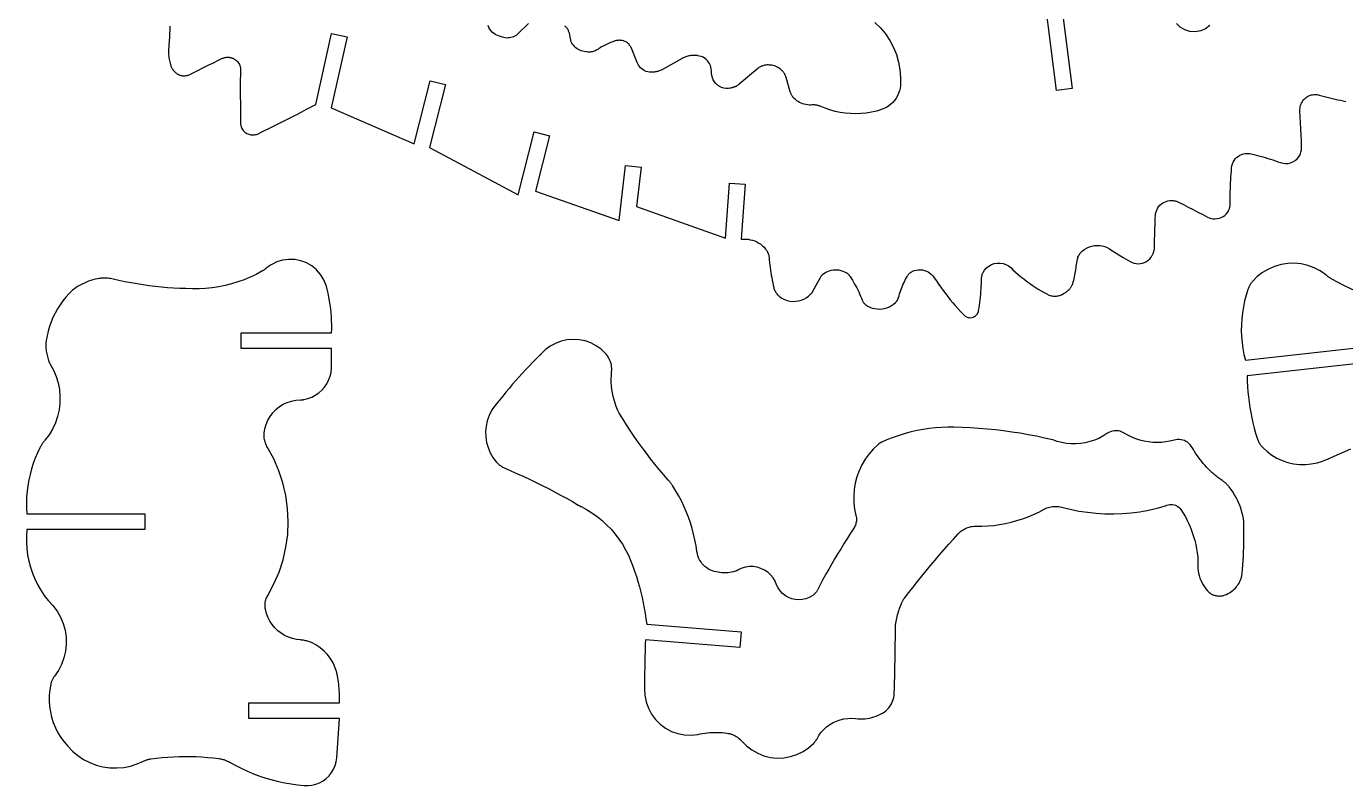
# Model space of a CAD drawing. Extents: x -497.9 to -455.6, y -685.9 to -625.4.
# Drawn here: x -496.74 to -470.51, y -655.56 to -640.47 of the extents above; entities that cross this region are included whole.
import ezdxf

# ---------------------------------------------------------------- set-up
doc = ezdxf.new("R2010")
doc.units = 0
doc.layers.add('SECTIONCUTEDGES', color=18, linetype='CONTINUOUS')

msp = doc.modelspace()

# ---------------------------------------------------------------- linework, layer by layer
at = {"layer": 'SECTIONCUTEDGES'}
for points in [[(-476.17, -639.932), (-475.949, -641.704), (-476.26, -641.742), (-476.482, -639.963)], [(-486.755, -640.412), (-486.958, -640.609), (-486.979, -640.628), (-487.001, -640.645), (-487.025, -640.659), (-487.051, -640.672), (-487.077, -640.682), (-487.104, -640.69), (-487.132, -640.695), (-487.16, -640.697), (-487.188, -640.698), (-487.216, -640.695), (-487.244, -640.691), (-487.271, -640.683), (-487.35, -640.658), (-487.385, -640.644), (-487.419, -640.627), (-487.45, -640.605), (-487.478, -640.58), (-487.503, -640.551), (-487.524, -640.52), (-487.541, -640.486), (-487.555, -640.451)], [(-479.869, -640.39), (-479.758, -640.499), (-479.659, -640.618), (-479.572, -640.747), (-479.499, -640.885), (-479.441, -641.029), (-479.398, -641.178), (-479.37, -641.331), (-479.358, -641.485), (-479.361, -641.641), (-479.368, -641.694), (-479.38, -641.747), (-479.397, -641.798), (-479.419, -641.847), (-479.446, -641.894), (-479.477, -641.938), (-479.512, -641.979), (-479.551, -642.016), (-479.594, -642.049), (-479.64, -642.077), (-479.688, -642.102), (-479.738, -642.121), (-479.838, -642.15), (-479.939, -642.173), (-480.042, -642.19), (-480.145, -642.2), (-480.249, -642.204), (-480.353, -642.202), (-480.457, -642.193), (-480.559, -642.178), (-480.661, -642.157), (-480.761, -642.129), (-480.86, -642.096), (-480.956, -642.056), (-480.968, -642.051), (-480.981, -642.046), (-480.994, -642.042), (-481.007, -642.039), (-481.02, -642.036), (-481.033, -642.033), (-481.046, -642.031), (-481.059, -642.03), (-481.073, -642.029), (-481.086, -642.029), (-481.1, -642.029), (-481.113, -642.03), (-481.146, -642.032), (-481.178, -642.032), (-481.211, -642.029), (-481.243, -642.023), (-481.275, -642.016), (-481.306, -642.006), (-481.336, -641.994), (-481.366, -641.979), (-481.394, -641.963), (-481.421, -641.944), (-481.447, -641.924), (-481.471, -641.902), (-481.48, -641.892), (-481.488, -641.882), (-481.497, -641.872), (-481.505, -641.862), (-481.512, -641.851), (-481.519, -641.839), (-481.525, -641.828), (-481.531, -641.816), (-481.537, -641.804), (-481.542, -641.792), (-481.546, -641.78), (-481.55, -641.767), (-481.634, -641.48), (-481.639, -641.464), (-481.645, -641.449), (-481.651, -641.434), (-481.659, -641.419), (-481.667, -641.405), (-481.676, -641.391), (-481.685, -641.378), (-481.696, -641.365), (-481.707, -641.353), (-481.718, -641.341), (-481.73, -641.33), (-481.743, -641.32), (-481.763, -641.306), (-481.783, -641.293), (-481.803, -641.281), (-481.825, -641.271), (-481.847, -641.261), (-481.869, -641.253), (-481.892, -641.247), (-481.915, -641.241), (-481.939, -641.237), (-481.963, -641.235), (-481.986, -641.234), (-482.01, -641.234), (-482.028, -641.235), (-482.045, -641.237), (-482.062, -641.24), (-482.079, -641.244), (-482.096, -641.249), (-482.112, -641.255), (-482.128, -641.261), (-482.144, -641.269), (-482.159, -641.277), (-482.174, -641.287), (-482.188, -641.297), (-482.202, -641.308), (-482.568, -641.618), (-482.576, -641.625), (-482.584, -641.631), (-482.593, -641.637), (-482.601, -641.643), (-482.61, -641.649), (-482.619, -641.654), (-482.629, -641.659), (-482.638, -641.663), (-482.647, -641.667), (-482.657, -641.671), (-482.667, -641.675), (-482.677, -641.678), (-482.682, -641.68), (-482.687, -641.681), (-482.691, -641.683), (-482.696, -641.684), (-482.701, -641.686), (-482.706, -641.687), (-482.711, -641.688), (-482.716, -641.689), (-482.721, -641.691), (-482.726, -641.692), (-482.731, -641.693), (-482.736, -641.694), (-482.781, -641.7), (-482.827, -641.7), (-482.872, -641.693), (-482.915, -641.679), (-482.956, -641.66), (-482.994, -641.635), (-483.027, -641.604), (-483.056, -641.569), (-483.08, -641.53), (-483.098, -641.489), (-483.109, -641.445), (-483.114, -641.4), (-483.116, -641.349), (-483.12, -641.312), (-483.127, -641.276), (-483.139, -641.242), (-483.155, -641.208), (-483.175, -641.178), (-483.198, -641.149), (-483.224, -641.124), (-483.254, -641.101), (-483.285, -641.082), (-483.319, -641.068), (-483.354, -641.057), (-483.39, -641.05), (-483.396, -641.049), (-483.403, -641.048), (-483.409, -641.048), (-483.415, -641.047), (-483.422, -641.047), (-483.428, -641.046), (-483.435, -641.046), (-483.441, -641.046), (-483.447, -641.045), (-483.454, -641.045), (-483.46, -641.045), (-483.467, -641.045), (-483.487, -641.045), (-483.507, -641.046), (-483.527, -641.048), (-483.547, -641.051), (-483.567, -641.055), (-483.587, -641.059), (-483.607, -641.065), (-483.626, -641.071), (-483.645, -641.078), (-483.663, -641.086), (-483.682, -641.095), (-483.7, -641.104), (-484.088, -641.321), (-484.103, -641.329), (-484.119, -641.337), (-484.135, -641.344), (-484.151, -641.35), (-484.167, -641.356), (-484.183, -641.361), (-484.2, -641.366), (-484.217, -641.37), (-484.234, -641.373), (-484.251, -641.376), (-484.268, -641.378), (-484.285, -641.379), (-484.318, -641.38), (-484.351, -641.377), (-484.383, -641.371), (-484.414, -641.361), (-484.445, -641.348), (-484.473, -641.332), (-484.5, -641.313), (-484.525, -641.291), (-484.547, -641.267), (-484.567, -641.241), (-484.584, -641.212), (-484.597, -641.183), (-484.709, -640.9), (-484.71, -640.898), (-484.711, -640.896), (-484.712, -640.894), (-484.713, -640.891), (-484.714, -640.889), (-484.715, -640.887), (-484.716, -640.885), (-484.717, -640.883), (-484.718, -640.88), (-484.719, -640.878), (-484.72, -640.876), (-484.721, -640.874), (-484.73, -640.859), (-484.74, -640.844), (-484.75, -640.83), (-484.762, -640.817), (-484.775, -640.805), (-484.788, -640.794), (-484.803, -640.783), (-484.818, -640.774), (-484.834, -640.767), (-484.85, -640.76), (-484.867, -640.754), (-484.884, -640.75), (-484.897, -640.748), (-484.911, -640.746), (-484.925, -640.745), (-484.939, -640.744), (-484.953, -640.744), (-484.967, -640.745), (-484.981, -640.746), (-484.995, -640.748), (-485.009, -640.75), (-485.022, -640.753), (-485.036, -640.757), (-485.049, -640.761), (-485.078, -640.772), (-485.107, -640.783), (-485.135, -640.794), (-485.163, -640.806), (-485.191, -640.819), (-485.219, -640.832), (-485.246, -640.846), (-485.273, -640.861), (-485.3, -640.876), (-485.327, -640.892), (-485.353, -640.908), (-485.378, -640.925), (-485.396, -640.935), (-485.414, -640.945), (-485.432, -640.953), (-485.451, -640.961), (-485.471, -640.966), (-485.49, -640.971), (-485.511, -640.974), (-485.531, -640.977), (-485.551, -640.977), (-485.571, -640.977), (-485.592, -640.975), (-485.612, -640.972), (-485.674, -640.96), (-485.704, -640.952), (-485.733, -640.942), (-485.761, -640.929), (-485.788, -640.913), (-485.813, -640.894), (-485.836, -640.873), (-485.856, -640.85), (-485.875, -640.825), (-485.891, -640.799), (-485.904, -640.771), (-485.914, -640.742), (-485.922, -640.711), (-485.942, -640.605), (-485.946, -640.589), (-485.95, -640.574), (-485.956, -640.559), (-485.962, -640.545), (-485.97, -640.531), (-485.978, -640.518), (-485.987, -640.505), (-485.998, -640.493), (-486.008, -640.481), (-486.02, -640.471), (-486.033, -640.461)], [(-473.209, -640.451), (-473.294, -640.516), (-473.392, -640.558), (-473.498, -640.577), (-473.605, -640.57), (-473.707, -640.538), (-473.799, -640.482), (-473.875, -640.407)], [(-493.882, -640.464), (-493.884, -640.51), (-493.886, -640.555), (-493.888, -640.601), (-493.891, -640.647), (-493.893, -640.693), (-493.896, -640.738), (-493.899, -640.784), (-493.902, -640.829), (-493.906, -640.875), (-493.909, -640.921), (-493.911, -640.949), (-493.911, -640.977), (-493.91, -641.005), (-493.909, -641.033), (-493.906, -641.061), (-493.903, -641.089), (-493.899, -641.117), (-493.893, -641.144), (-493.887, -641.171), (-493.88, -641.199), (-493.872, -641.226), (-493.863, -641.252), (-493.857, -641.268), (-493.85, -641.284), (-493.842, -641.299), (-493.834, -641.313), (-493.824, -641.328), (-493.814, -641.341), (-493.803, -641.354), (-493.792, -641.367), (-493.78, -641.379), (-493.767, -641.39), (-493.753, -641.4), (-493.739, -641.41), (-493.731, -641.415), (-493.722, -641.42), (-493.713, -641.425), (-493.704, -641.429), (-493.695, -641.433), (-493.685, -641.436), (-493.676, -641.439), (-493.666, -641.442), (-493.656, -641.444), (-493.646, -641.446), (-493.636, -641.447), (-493.626, -641.448), (-493.612, -641.449), (-493.597, -641.448), (-493.583, -641.448), (-493.569, -641.446), (-493.554, -641.444), (-493.54, -641.442), (-493.526, -641.438), (-493.512, -641.434), (-493.499, -641.43), (-493.485, -641.425), (-493.472, -641.419), (-493.459, -641.412), (-493.408, -641.385), (-493.356, -641.358), (-493.304, -641.332), (-493.253, -641.305), (-493.201, -641.279), (-493.149, -641.253), (-493.097, -641.227), (-493.044, -641.202), (-492.992, -641.176), (-492.94, -641.151), (-492.887, -641.126), (-492.834, -641.102), (-492.823, -641.096), (-492.81, -641.092), (-492.798, -641.088), (-492.785, -641.085), (-492.773, -641.083), (-492.76, -641.081), (-492.747, -641.08), (-492.734, -641.08), (-492.721, -641.08), (-492.708, -641.081), (-492.695, -641.083), (-492.682, -641.086), (-492.677, -641.087), (-492.672, -641.088), (-492.667, -641.089), (-492.661, -641.091), (-492.656, -641.092), (-492.651, -641.094), (-492.646, -641.096), (-492.641, -641.097), (-492.636, -641.099), (-492.631, -641.101), (-492.626, -641.104), (-492.621, -641.106), (-492.599, -641.117), (-492.578, -641.13), (-492.559, -641.146), (-492.541, -641.163), (-492.526, -641.182), (-492.512, -641.202), (-492.501, -641.224), (-492.492, -641.247), (-492.485, -641.271), (-492.481, -641.295), (-492.48, -641.32), (-492.481, -641.345), (-492.482, -641.434), (-492.483, -641.523), (-492.483, -641.612), (-492.483, -641.701), (-492.483, -641.79), (-492.483, -641.879), (-492.482, -641.968), (-492.482, -642.057), (-492.481, -642.146), (-492.48, -642.235), (-492.479, -642.324), (-492.477, -642.413), (-492.474, -642.436), (-492.468, -642.458), (-492.46, -642.479), (-492.45, -642.5), (-492.438, -642.52), (-492.424, -642.538), (-492.409, -642.555), (-492.392, -642.57), (-492.373, -642.584), (-492.353, -642.596), (-492.333, -642.605), (-492.311, -642.613), (-492.293, -642.618), (-492.274, -642.621), (-492.256, -642.623), (-492.237, -642.624), (-492.218, -642.624), (-492.199, -642.622), (-492.181, -642.619), (-492.162, -642.614), (-492.144, -642.609), (-492.127, -642.602), (-492.11, -642.594), (-492.093, -642.585), (-492, -642.539), (-491.906, -642.493), (-491.813, -642.447), (-491.72, -642.401), (-491.627, -642.354), (-491.534, -642.307), (-491.442, -642.26), (-491.349, -642.212), (-491.257, -642.163), (-491.165, -642.115), (-491.073, -642.066), (-490.981, -642.017), (-490.668, -640.608), (-490.362, -640.675), (-490.676, -642.085), (-489.024, -642.8), (-488.711, -641.547), (-488.407, -641.623), (-488.72, -642.876), (-486.957, -643.818), (-486.644, -642.565), (-486.34, -642.641), (-486.615, -643.742), (-484.953, -644.326), (-484.827, -643.23), (-484.516, -643.266), (-484.606, -644.051), (-482.839, -644.679), (-482.761, -643.583), (-482.448, -643.605), (-482.526, -644.701), (-482.481, -644.697), (-482.435, -644.697), (-482.39, -644.7), (-482.345, -644.708), (-482.301, -644.719), (-482.258, -644.734), (-482.216, -644.753), (-482.177, -644.775), (-482.139, -644.8), (-482.103, -644.829), (-482.07, -644.86), (-482.04, -644.895), (-482.031, -644.907), (-482.022, -644.92), (-482.014, -644.933), (-482.006, -644.946), (-482, -644.96), (-481.993, -644.974), (-481.988, -644.989), (-481.983, -645.003), (-481.979, -645.018), (-481.976, -645.033), (-481.973, -645.048), (-481.972, -645.064), (-481.967, -645.114), (-481.962, -645.164), (-481.956, -645.214), (-481.949, -645.263), (-481.942, -645.313), (-481.935, -645.363), (-481.927, -645.412), (-481.918, -645.462), (-481.909, -645.511), (-481.899, -645.56), (-481.889, -645.61), (-481.878, -645.659), (-481.874, -645.676), (-481.868, -645.694), (-481.862, -645.711), (-481.854, -645.727), (-481.846, -645.743), (-481.836, -645.759), (-481.826, -645.774), (-481.815, -645.788), (-481.803, -645.802), (-481.79, -645.815), (-481.777, -645.827), (-481.763, -645.839), (-481.716, -645.87), (-481.666, -645.895), (-481.613, -645.915), (-481.558, -645.928), (-481.502, -645.934), (-481.446, -645.933), (-481.39, -645.925), (-481.335, -645.911), (-481.283, -645.891), (-481.233, -645.864), (-481.187, -645.831), (-481.146, -645.793), (-481.142, -645.79), (-481.139, -645.786), (-481.135, -645.782), (-481.132, -645.778), (-481.129, -645.774), (-481.126, -645.77), (-481.123, -645.766), (-481.12, -645.762), (-481.117, -645.757), (-481.114, -645.753), (-481.111, -645.748), (-481.109, -645.744), (-481.002, -645.553), (-480.949, -645.458), (-480.945, -645.45), (-480.94, -645.443), (-480.936, -645.436), (-480.93, -645.429), (-480.925, -645.422), (-480.919, -645.415), (-480.914, -645.409), (-480.908, -645.403), (-480.901, -645.397), (-480.895, -645.391), (-480.888, -645.386), (-480.881, -645.381), (-480.848, -645.359), (-480.813, -645.341), (-480.776, -645.327), (-480.739, -645.316), (-480.7, -645.309), (-480.661, -645.305), (-480.621, -645.306), (-480.582, -645.31), (-480.544, -645.319), (-480.506, -645.331), (-480.47, -645.346), (-480.435, -645.365), (-480.428, -645.37), (-480.421, -645.375), (-480.414, -645.38), (-480.407, -645.386), (-480.401, -645.391), (-480.394, -645.398), (-480.388, -645.404), (-480.382, -645.41), (-480.377, -645.417), (-480.371, -645.424), (-480.366, -645.431), (-480.361, -645.438), (-480.338, -645.476), (-480.315, -645.513), (-480.292, -645.551), (-480.271, -645.59), (-480.249, -645.629), (-480.229, -645.668), (-480.209, -645.707), (-480.19, -645.747), (-480.171, -645.787), (-480.153, -645.828), (-480.136, -645.869), (-480.119, -645.909), (-480.114, -645.922), (-480.108, -645.934), (-480.102, -645.945), (-480.094, -645.956), (-480.086, -645.967), (-480.078, -645.977), (-480.069, -645.987), (-480.06, -645.996), (-480.049, -646.005), (-480.039, -646.013), (-480.028, -646.02), (-480.017, -646.027), (-479.972, -646.05), (-479.924, -646.067), (-479.876, -646.079), (-479.826, -646.086), (-479.775, -646.088), (-479.725, -646.084), (-479.676, -646.075), (-479.628, -646.061), (-479.581, -646.041), (-479.537, -646.017), (-479.496, -645.988), (-479.458, -645.955), (-479.452, -645.949), (-479.446, -645.943), (-479.441, -645.936), (-479.435, -645.93), (-479.43, -645.923), (-479.426, -645.916), (-479.421, -645.909), (-479.417, -645.902), (-479.413, -645.894), (-479.409, -645.887), (-479.406, -645.879), (-479.402, -645.871), (-479.398, -645.858), (-479.387, -645.822), (-479.376, -645.786), (-479.365, -645.75), (-479.353, -645.714), (-479.339, -645.678), (-479.326, -645.643), (-479.311, -645.608), (-479.296, -645.573), (-479.28, -645.539), (-479.264, -645.505), (-479.247, -645.471), (-479.229, -645.438), (-479.223, -645.427), (-479.216, -645.417), (-479.209, -645.407), (-479.202, -645.398), (-479.194, -645.389), (-479.185, -645.38), (-479.176, -645.372), (-479.167, -645.365), (-479.157, -645.357), (-479.147, -645.351), (-479.136, -645.345), (-479.126, -645.339), (-479.087, -645.323), (-479.047, -645.312), (-479.006, -645.306), (-478.965, -645.305), (-478.924, -645.309), (-478.883, -645.318), (-478.844, -645.332), (-478.807, -645.35), (-478.773, -645.373), (-478.741, -645.4), (-478.713, -645.431), (-478.689, -645.464), (-478.646, -645.529), (-478.602, -645.592), (-478.558, -645.655), (-478.512, -645.718), (-478.465, -645.78), (-478.418, -645.841), (-478.369, -645.901), (-478.32, -645.961), (-478.27, -646.019), (-478.218, -646.078), (-478.167, -646.135), (-478.114, -646.192), (-478.095, -646.212), (-478.074, -646.229), (-478.05, -646.243), (-478.024, -646.252), (-477.997, -646.258), (-477.97, -646.259), (-477.943, -646.256), (-477.916, -646.249), (-477.891, -646.237), (-477.868, -646.222), (-477.848, -646.204), (-477.831, -646.182), (-477.828, -646.177), (-477.825, -646.172), (-477.822, -646.167), (-477.819, -646.162), (-477.817, -646.157), (-477.815, -646.152), (-477.813, -646.146), (-477.811, -646.141), (-477.809, -646.136), (-477.808, -646.13), (-477.807, -646.124), (-477.806, -646.119), (-477.797, -646.065), (-477.79, -646.011), (-477.783, -645.956), (-477.776, -645.902), (-477.77, -645.848), (-477.765, -645.793), (-477.76, -645.739), (-477.756, -645.684), (-477.753, -645.63), (-477.75, -645.575), (-477.748, -645.521), (-477.746, -645.466), (-477.746, -645.457), (-477.745, -645.448), (-477.744, -645.439), (-477.742, -645.43), (-477.741, -645.421), (-477.738, -645.412), (-477.736, -645.403), (-477.733, -645.395), (-477.73, -645.386), (-477.726, -645.378), (-477.723, -645.37), (-477.719, -645.362), (-477.687, -645.312), (-477.647, -645.268), (-477.601, -645.232), (-477.55, -645.203), (-477.494, -645.184), (-477.436, -645.173), (-477.377, -645.173), (-477.319, -645.182), (-477.263, -645.2), (-477.211, -645.227), (-477.164, -645.263), (-477.123, -645.305), (-477.072, -645.353), (-477.019, -645.399), (-476.965, -645.444), (-476.91, -645.488), (-476.855, -645.531), (-476.798, -645.572), (-476.741, -645.612), (-476.682, -645.651), (-476.623, -645.689), (-476.563, -645.725), (-476.502, -645.76), (-476.44, -645.794), (-476.422, -645.803), (-476.402, -645.811), (-476.382, -645.818), (-476.362, -645.823), (-476.342, -645.827), (-476.321, -645.83), (-476.3, -645.831), (-476.279, -645.831), (-476.258, -645.829), (-476.238, -645.826), (-476.217, -645.822), (-476.197, -645.816), (-476.178, -645.809), (-476.159, -645.802), (-476.141, -645.793), (-476.123, -645.784), (-476.105, -645.774), (-476.088, -645.764), (-476.071, -645.752), (-476.055, -645.74), (-476.039, -645.728), (-476.024, -645.714), (-476.009, -645.7), (-475.995, -645.685), (-475.987, -645.675), (-475.979, -645.665), (-475.971, -645.654), (-475.964, -645.644), (-475.957, -645.632), (-475.951, -645.621), (-475.945, -645.609), (-475.94, -645.598), (-475.935, -645.585), (-475.931, -645.573), (-475.927, -645.561), (-475.924, -645.548), (-475.916, -645.514), (-475.908, -645.479), (-475.901, -645.445), (-475.894, -645.41), (-475.887, -645.376), (-475.881, -645.341), (-475.875, -645.306), (-475.869, -645.271), (-475.864, -645.236), (-475.859, -645.202), (-475.854, -645.167), (-475.85, -645.132), (-475.847, -645.112), (-475.843, -645.093), (-475.837, -645.073), (-475.831, -645.055), (-475.823, -645.036), (-475.814, -645.019), (-475.804, -645.001), (-475.793, -644.985), (-475.781, -644.969), (-475.767, -644.954), (-475.753, -644.94), (-475.739, -644.927), (-475.697, -644.896), (-475.651, -644.87), (-475.604, -644.85), (-475.554, -644.834), (-475.503, -644.825), (-475.451, -644.821), (-475.399, -644.824), (-475.347, -644.832), (-475.297, -644.846), (-475.249, -644.865), (-475.203, -644.89), (-475.161, -644.92), (-475.158, -644.922), (-475.155, -644.924), (-475.152, -644.927), (-475.149, -644.929), (-475.146, -644.931), (-475.144, -644.933), (-475.141, -644.935), (-475.138, -644.937), (-475.135, -644.938), (-475.132, -644.94), (-475.129, -644.942), (-475.126, -644.944), (-475.07, -644.977), (-474.931, -645.059), (-474.792, -645.142), (-474.754, -645.161), (-474.714, -645.175), (-474.672, -645.184), (-474.63, -645.186), (-474.588, -645.183), (-474.546, -645.175), (-474.506, -645.16), (-474.469, -645.141), (-474.434, -645.116), (-474.403, -645.087), (-474.376, -645.055), (-474.354, -645.019), (-474.348, -645.007), (-474.343, -644.995), (-474.337, -644.983), (-474.333, -644.971), (-474.328, -644.959), (-474.325, -644.947), (-474.321, -644.935), (-474.318, -644.922), (-474.315, -644.909), (-474.313, -644.897), (-474.311, -644.884), (-474.309, -644.871), (-474.309, -644.868), (-474.309, -644.865), (-474.309, -644.862), (-474.308, -644.859), (-474.308, -644.856), (-474.308, -644.853), (-474.308, -644.85), (-474.308, -644.847), (-474.308, -644.844), (-474.308, -644.841), (-474.308, -644.838), (-474.308, -644.835), (-474.308, -644.785), (-474.307, -644.734), (-474.307, -644.683), (-474.306, -644.632), (-474.305, -644.582), (-474.303, -644.531), (-474.302, -644.48), (-474.3, -644.43), (-474.298, -644.379), (-474.296, -644.328), (-474.294, -644.278), (-474.292, -644.227), (-474.288, -644.19), (-474.279, -644.153), (-474.266, -644.118), (-474.249, -644.085), (-474.229, -644.054), (-474.204, -644.025), (-474.177, -644), (-474.147, -643.978), (-474.114, -643.96), (-474.079, -643.946), (-474.043, -643.936), (-474.006, -643.931), (-473.991, -643.929), (-473.976, -643.929), (-473.961, -643.929), (-473.947, -643.93), (-473.932, -643.932), (-473.917, -643.934), (-473.902, -643.937), (-473.888, -643.941), (-473.874, -643.945), (-473.859, -643.951), (-473.846, -643.956), (-473.832, -643.963), (-473.736, -644.011), (-473.64, -644.06), (-473.544, -644.11), (-473.448, -644.159), (-473.352, -644.209), (-473.257, -644.259), (-473.22, -644.275), (-473.181, -644.287), (-473.141, -644.293), (-473.101, -644.294), (-473.061, -644.29), (-473.021, -644.281), (-472.983, -644.267), (-472.948, -644.248), (-472.915, -644.225), (-472.885, -644.198), (-472.859, -644.167), (-472.837, -644.133), (-472.832, -644.122), (-472.827, -644.111), (-472.823, -644.1), (-472.82, -644.088), (-472.816, -644.077), (-472.813, -644.065), (-472.811, -644.053), (-472.809, -644.042), (-472.808, -644.03), (-472.806, -644.018), (-472.806, -644.006), (-472.806, -643.994), (-472.806, -643.934), (-472.806, -643.875), (-472.805, -643.815), (-472.804, -643.755), (-472.802, -643.696), (-472.8, -643.636), (-472.797, -643.576), (-472.794, -643.517), (-472.791, -643.457), (-472.787, -643.397), (-472.782, -643.338), (-472.777, -643.278), (-472.772, -643.24), (-472.761, -643.203), (-472.746, -643.167), (-472.727, -643.134), (-472.704, -643.103), (-472.677, -643.075), (-472.647, -643.051), (-472.615, -643.03), (-472.579, -643.014), (-472.543, -643.002), (-472.505, -642.995), (-472.466, -642.992), (-472.463, -642.992), (-472.459, -642.992), (-472.456, -642.992), (-472.453, -642.992), (-472.449, -642.992), (-472.446, -642.993), (-472.443, -642.993), (-472.439, -642.993), (-472.436, -642.993), (-472.433, -642.993), (-472.429, -642.994), (-472.426, -642.994), (-472.424, -642.994), (-472.422, -642.994), (-472.42, -642.994), (-472.417, -642.995), (-472.416, -642.996), (-472.414, -642.997), (-472.362, -643.008), (-472.311, -643.02), (-472.26, -643.033), (-472.209, -643.047), (-472.158, -643.061), (-472.107, -643.075), (-472.057, -643.091), (-472.007, -643.106), (-471.957, -643.123), (-471.907, -643.14), (-471.857, -643.157), (-471.807, -643.175), (-471.758, -643.189), (-471.707, -643.195), (-471.656, -643.192), (-471.606, -643.181), (-471.559, -643.162), (-471.515, -643.135), (-471.476, -643.102), (-471.443, -643.063), (-471.417, -643.019), (-471.398, -642.971), (-471.388, -642.921), (-471.385, -642.87), (-471.39, -642.749), (-471.395, -642.628), (-471.4, -642.507), (-471.406, -642.386), (-471.412, -642.265), (-471.418, -642.144), (-471.418, -642.119), (-471.417, -642.093), (-471.413, -642.067), (-471.407, -642.042), (-471.398, -642.017), (-471.388, -641.994), (-471.376, -641.971), (-471.362, -641.949), (-471.347, -641.928), (-471.329, -641.909), (-471.311, -641.891), (-471.29, -641.875), (-471.271, -641.863), (-471.252, -641.853), (-471.231, -641.844), (-471.21, -641.836), (-471.189, -641.83), (-471.167, -641.826), (-471.145, -641.823), (-471.122, -641.821), (-471.1, -641.822), (-471.078, -641.823), (-471.056, -641.827), (-471.034, -641.832), (-470.981, -641.846), (-470.928, -641.86), (-470.875, -641.873), (-470.822, -641.887), (-470.769, -641.9), (-470.716, -641.912), (-470.663, -641.925), (-470.61, -641.937), (-470.557, -641.95), (-470.504, -641.962)], [(-470.307, -645.731), (-470.547, -645.616), (-470.782, -645.491), (-470.792, -645.485), (-470.803, -645.478), (-470.814, -645.472), (-470.825, -645.465), (-470.835, -645.458), (-470.846, -645.451), (-470.856, -645.444), (-470.866, -645.437), (-470.876, -645.43), (-470.886, -645.422), (-470.896, -645.415), (-470.906, -645.407), (-471.017, -645.33), (-471.136, -645.268), (-471.262, -645.221), (-471.393, -645.191), (-471.526, -645.178), (-471.661, -645.181), (-471.794, -645.202), (-471.923, -645.239), (-472.046, -645.292), (-472.162, -645.361), (-472.268, -645.443), (-472.363, -645.539), (-472.373, -645.551), (-472.382, -645.563), (-472.391, -645.575), (-472.4, -645.588), (-472.408, -645.6), (-472.416, -645.614), (-472.424, -645.627), (-472.431, -645.641), (-472.437, -645.655), (-472.443, -645.669), (-472.449, -645.683), (-472.454, -645.698), (-472.49, -645.811), (-472.519, -645.927), (-472.544, -646.043), (-472.562, -646.161), (-472.575, -646.279), (-472.582, -646.398), (-472.584, -646.517), (-472.579, -646.636), (-472.569, -646.755), (-472.553, -646.873), (-472.531, -646.99), (-472.504, -647.106), (-469.999, -646.824)], [(-469.964, -647.135), (-472.469, -647.417), (-472.466, -647.522), (-472.461, -647.627), (-472.453, -647.731), (-472.443, -647.836), (-472.43, -647.94), (-472.414, -648.043), (-472.396, -648.147), (-472.376, -648.25), (-472.353, -648.352), (-472.327, -648.454), (-472.299, -648.555), (-472.269, -648.655), (-472.263, -648.673), (-472.257, -648.69), (-472.249, -648.707), (-472.241, -648.723), (-472.233, -648.74), (-472.224, -648.756), (-472.214, -648.771), (-472.204, -648.786), (-472.193, -648.801), (-472.181, -648.816), (-472.169, -648.829), (-472.156, -648.843), (-472.07, -648.922), (-471.976, -648.992), (-471.875, -649.051), (-471.769, -649.1), (-471.658, -649.137), (-471.544, -649.163), (-471.428, -649.177), (-471.311, -649.178), (-471.194, -649.167), (-471.079, -649.144), (-470.967, -649.109), (-470.86, -649.063), (-470.406, -648.867)]]:
    msp.add_lwpolyline(points, dxfattribs=at)
for points in [[(-496.051, -654.605), (-495.986, -654.695), (-495.914, -654.779), (-495.818, -654.878), (-495.713, -654.966), (-495.598, -655.042), (-495.475, -655.105), (-495.346, -655.154), (-495.213, -655.188), (-495.077, -655.207), (-494.939, -655.211), (-494.802, -655.2), (-494.666, -655.174), (-494.535, -655.133), (-494.409, -655.078), (-494.397, -655.072), (-494.386, -655.067), (-494.374, -655.062), (-494.362, -655.057), (-494.35, -655.053), (-494.338, -655.049), (-494.326, -655.045), (-494.313, -655.042), (-494.301, -655.039), (-494.289, -655.036), (-494.276, -655.034), (-494.263, -655.032), (-494.151, -655.017), (-494.039, -655.005), (-493.927, -654.995), (-493.814, -654.988), (-493.701, -654.984), (-493.588, -654.982), (-493.475, -654.983), (-493.363, -654.986), (-493.25, -654.992), (-493.137, -655.001), (-493.025, -655.012), (-492.913, -655.026), (-492.893, -655.029), (-492.873, -655.032), (-492.853, -655.036), (-492.833, -655.041), (-492.814, -655.047), (-492.795, -655.053), (-492.776, -655.06), (-492.757, -655.067), (-492.738, -655.075), (-492.72, -655.084), (-492.702, -655.093), (-492.684, -655.103), (-492.571, -655.165), (-492.456, -655.223), (-492.338, -655.277), (-492.219, -655.327), (-492.098, -655.372), (-491.975, -655.412), (-491.851, -655.449), (-491.726, -655.48), (-491.6, -655.508), (-491.473, -655.53), (-491.345, -655.548), (-491.216, -655.562), (-491.137, -655.563), (-491.059, -655.554), (-490.982, -655.536), (-490.908, -655.507), (-490.839, -655.469), (-490.776, -655.422), (-490.719, -655.367), (-490.67, -655.305), (-490.629, -655.237), (-490.597, -655.165), (-490.575, -655.089), (-490.564, -655.011), (-490.512, -654.231), (-492.312, -654.231), (-492.312, -653.917), (-490.512, -653.917), (-490.511, -653.876), (-490.51, -653.835), (-490.511, -653.793), (-490.512, -653.752), (-490.513, -653.71), (-490.516, -653.669), (-490.519, -653.628), (-490.522, -653.587), (-490.527, -653.545), (-490.532, -653.504), (-490.537, -653.463), (-490.544, -653.422), (-490.557, -653.349), (-490.576, -653.276), (-490.601, -653.206), (-490.631, -653.138), (-490.668, -653.072), (-490.709, -653.01), (-490.756, -652.952), (-490.807, -652.897), (-490.863, -652.847), (-490.922, -652.802), (-490.985, -652.762), (-491.052, -652.727), (-491.07, -652.718), (-491.089, -652.711), (-491.107, -652.704), (-491.127, -652.697), (-491.146, -652.691), (-491.165, -652.686), (-491.185, -652.681), (-491.205, -652.677), (-491.225, -652.674), (-491.245, -652.671), (-491.265, -652.669), (-491.285, -652.667), (-491.368, -652.658), (-491.449, -652.64), (-491.528, -652.613), (-491.603, -652.577), (-491.674, -652.534), (-491.74, -652.483), (-491.799, -652.424), (-491.852, -652.36), (-491.898, -652.29), (-491.935, -652.216), (-491.964, -652.138), (-491.985, -652.057), (-491.989, -652.034), (-491.991, -652.01), (-491.992, -651.986), (-491.992, -651.962), (-491.99, -651.938), (-491.986, -651.915), (-491.981, -651.891), (-491.975, -651.868), (-491.967, -651.845), (-491.958, -651.823), (-491.948, -651.802), (-491.936, -651.781), (-491.814, -651.554), (-491.712, -651.318), (-491.632, -651.073), (-491.575, -650.822), (-491.54, -650.567), (-491.529, -650.309), (-491.542, -650.052), (-491.577, -649.797), (-491.635, -649.546), (-491.716, -649.302), (-491.818, -649.066), (-491.942, -648.84), (-491.954, -648.818), (-491.965, -648.796), (-491.975, -648.774), (-491.984, -648.75), (-491.992, -648.727), (-491.998, -648.703), (-492.003, -648.679), (-492.007, -648.654), (-492.009, -648.63), (-492.01, -648.605), (-492.01, -648.58), (-492.008, -648.555), (-491.995, -648.467), (-491.971, -648.381), (-491.937, -648.298), (-491.892, -648.221), (-491.839, -648.149), (-491.777, -648.085), (-491.707, -648.028), (-491.632, -647.981), (-491.551, -647.943), (-491.465, -647.916), (-491.378, -647.899), (-491.288, -647.893), (-491.283, -647.893), (-491.277, -647.893), (-491.271, -647.893), (-491.265, -647.892), (-491.259, -647.892), (-491.254, -647.892), (-491.248, -647.891), (-491.242, -647.89), (-491.236, -647.89), (-491.231, -647.889), (-491.225, -647.888), (-491.219, -647.887), (-491.14, -647.867), (-491.064, -647.838), (-490.992, -647.801), (-490.925, -647.754), (-490.864, -647.701), (-490.811, -647.64), (-490.764, -647.573), (-490.727, -647.501), (-490.698, -647.425), (-490.678, -647.346), (-490.668, -647.265), (-490.668, -647.184), (-490.668, -647.132), (-490.669, -647.08), (-490.669, -647.028), (-490.669, -646.975), (-490.668, -646.923), (-490.668, -646.871), (-492.469, -646.871), (-492.469, -646.558), (-490.668, -646.558), (-490.666, -646.479), (-490.667, -646.4), (-490.669, -646.32), (-490.673, -646.241), (-490.679, -646.163), (-490.687, -646.084), (-490.697, -646.005), (-490.71, -645.927), (-490.724, -645.849), (-490.74, -645.772), (-490.758, -645.695), (-490.778, -645.618), (-490.823, -645.505), (-490.887, -645.401), (-490.967, -645.309), (-491.061, -645.231), (-491.166, -645.17), (-491.28, -645.127), (-491.4, -645.103), (-491.522, -645.099), (-491.642, -645.115), (-491.759, -645.15), (-491.868, -645.205), (-491.967, -645.276), (-491.974, -645.282), (-491.981, -645.287), (-491.988, -645.293), (-491.995, -645.298), (-492.002, -645.304), (-492.009, -645.309), (-492.017, -645.314), (-492.024, -645.319), (-492.032, -645.323), (-492.039, -645.328), (-492.047, -645.333), (-492.054, -645.337), (-492.17, -645.399), (-492.288, -645.454), (-492.409, -645.504), (-492.533, -645.549), (-492.658, -645.587), (-492.785, -645.619), (-492.913, -645.645), (-493.042, -645.665), (-493.173, -645.678), (-493.303, -645.685), (-493.434, -645.686), (-493.565, -645.681), (-493.687, -645.677), (-493.809, -645.671), (-493.931, -645.663), (-494.052, -645.653), (-494.174, -645.64), (-494.295, -645.625), (-494.416, -645.609), (-494.536, -645.589), (-494.656, -645.568), (-494.776, -645.545), (-494.895, -645.519), (-495.014, -645.491), (-495.039, -645.486), (-495.065, -645.481), (-495.091, -645.477), (-495.117, -645.474), (-495.143, -645.472), (-495.169, -645.471), (-495.195, -645.471), (-495.221, -645.472), (-495.247, -645.474), (-495.272, -645.477), (-495.298, -645.481), (-495.324, -645.486), (-495.368, -645.496), (-495.412, -645.508), (-495.456, -645.521), (-495.499, -645.536), (-495.541, -645.553), (-495.583, -645.571), (-495.624, -645.59), (-495.664, -645.612), (-495.704, -645.634), (-495.743, -645.658), (-495.78, -645.684), (-495.817, -645.711), (-495.886, -645.778), (-495.95, -645.849), (-496.011, -645.924), (-496.067, -646.002), (-496.119, -646.084), (-496.166, -646.168), (-496.208, -646.254), (-496.245, -646.343), (-496.277, -646.433), (-496.304, -646.526), (-496.325, -646.62), (-496.341, -646.714), (-496.343, -646.727), (-496.345, -646.74), (-496.346, -646.753), (-496.347, -646.766), (-496.348, -646.779), (-496.348, -646.792), (-496.348, -646.805), (-496.348, -646.818), (-496.348, -646.831), (-496.348, -646.844), (-496.347, -646.857), (-496.346, -646.87), (-496.344, -646.897), (-496.34, -646.924), (-496.336, -646.951), (-496.331, -646.977), (-496.326, -647.004), (-496.319, -647.03), (-496.312, -647.057), (-496.305, -647.083), (-496.296, -647.108), (-496.287, -647.134), (-496.277, -647.159), (-496.266, -647.184), (-496.2, -647.302), (-496.146, -647.426), (-496.106, -647.555), (-496.08, -647.688), (-496.068, -647.822), (-496.07, -647.957), (-496.086, -648.091), (-496.116, -648.223), (-496.16, -648.351), (-496.217, -648.473), (-496.286, -648.589), (-496.368, -648.697), (-496.377, -648.709), (-496.386, -648.72), (-496.396, -648.732), (-496.404, -648.744), (-496.413, -648.756), (-496.421, -648.769), (-496.429, -648.781), (-496.437, -648.794), (-496.445, -648.807), (-496.452, -648.82), (-496.459, -648.833), (-496.466, -648.846), (-496.515, -648.948), (-496.559, -649.052), (-496.599, -649.158), (-496.633, -649.265), (-496.663, -649.374), (-496.688, -649.485), (-496.707, -649.596), (-496.722, -649.708), (-496.731, -649.821), (-496.735, -649.933), (-496.734, -650.046), (-496.728, -650.159), (-494.379, -650.159), (-494.379, -650.472), (-496.728, -650.472), (-496.736, -650.598), (-496.736, -650.724), (-496.727, -650.849), (-496.711, -650.974), (-496.687, -651.097), (-496.654, -651.218), (-496.614, -651.338), (-496.567, -651.454), (-496.512, -651.567), (-496.45, -651.676), (-496.381, -651.781), (-496.305, -651.882), (-496.209, -651.981), (-496.126, -652.092), (-496.057, -652.212), (-496.003, -652.34), (-495.966, -652.474), (-495.946, -652.611), (-495.943, -652.749), (-495.957, -652.887), (-495.989, -653.022), (-496.036, -653.152), (-496.1, -653.275), (-496.178, -653.39), (-496.187, -653.401), (-496.196, -653.414), (-496.204, -653.426), (-496.211, -653.439), (-496.218, -653.452), (-496.225, -653.465), (-496.23, -653.478), (-496.236, -653.492), (-496.241, -653.506), (-496.245, -653.52), (-496.249, -653.534), (-496.253, -653.548), (-496.272, -653.657), (-496.282, -653.767), (-496.283, -653.878), (-496.276, -653.988), (-496.259, -654.097), (-496.234, -654.205), (-496.201, -654.31), (-496.159, -654.413), (-496.109, -654.511)], [(-484.441, -653.765), (-484.416, -653.896), (-484.372, -654.022), (-484.31, -654.14), (-484.231, -654.248), (-484.136, -654.342), (-484.029, -654.422), (-483.911, -654.484), (-483.784, -654.529), (-483.653, -654.554), (-483.52, -654.559), (-483.387, -654.544), (-483.34, -654.534), (-483.292, -654.526), (-483.244, -654.519), (-483.196, -654.514), (-483.148, -654.509), (-483.1, -654.507), (-483.052, -654.505), (-483.004, -654.505), (-482.956, -654.507), (-482.907, -654.51), (-482.859, -654.514), (-482.811, -654.519), (-482.783, -654.524), (-482.755, -654.53), (-482.728, -654.538), (-482.701, -654.547), (-482.675, -654.559), (-482.649, -654.571), (-482.624, -654.586), (-482.601, -654.601), (-482.578, -654.619), (-482.556, -654.637), (-482.536, -654.657), (-482.516, -654.678), (-482.422, -654.773), (-482.315, -654.854), (-482.198, -654.92), (-482.074, -654.969), (-481.943, -655.001), (-481.81, -655.014), (-481.676, -655.009), (-481.544, -654.985), (-481.417, -654.943), (-481.296, -654.885), (-481.185, -654.81), (-481.085, -654.721), (-481.078, -654.714), (-481.072, -654.707), (-481.066, -654.7), (-481.06, -654.693), (-481.054, -654.685), (-481.049, -654.678), (-481.043, -654.67), (-481.038, -654.662), (-481.033, -654.654), (-481.028, -654.646), (-481.023, -654.638), (-481.019, -654.63), (-480.98, -654.564), (-480.935, -654.502), (-480.883, -654.446), (-480.827, -654.395), (-480.765, -654.35), (-480.699, -654.311), (-480.63, -654.279), (-480.558, -654.254), (-480.483, -654.237), (-480.408, -654.227), (-480.331, -654.225), (-480.255, -654.231), (-480.209, -654.235), (-480.162, -654.238), (-480.116, -654.237), (-480.07, -654.235), (-480.023, -654.229), (-479.978, -654.221), (-479.932, -654.211), (-479.888, -654.198), (-479.844, -654.183), (-479.801, -654.165), (-479.759, -654.145), (-479.718, -654.123), (-479.685, -654.102), (-479.653, -654.078), (-479.624, -654.051), (-479.597, -654.022), (-479.572, -653.991), (-479.55, -653.958), (-479.532, -653.923), (-479.516, -653.887), (-479.503, -653.849), (-479.493, -653.811), (-479.487, -653.772), (-479.484, -653.732), (-479.481, -653.622), (-479.478, -653.512), (-479.475, -653.402), (-479.472, -653.292), (-479.47, -653.182), (-479.467, -653.072), (-479.466, -652.962), (-479.464, -652.852), (-479.463, -652.742), (-479.461, -652.632), (-479.46, -652.522), (-479.46, -652.412), (-479.46, -652.405), (-479.46, -652.398), (-479.459, -652.392), (-479.459, -652.385), (-479.459, -652.378), (-479.458, -652.372), (-479.457, -652.365), (-479.457, -652.358), (-479.456, -652.352), (-479.455, -652.345), (-479.454, -652.338), (-479.453, -652.332), (-479.447, -652.299), (-479.44, -652.266), (-479.433, -652.233), (-479.425, -652.2), (-479.416, -652.168), (-479.407, -652.135), (-479.398, -652.103), (-479.388, -652.071), (-479.377, -652.039), (-479.366, -652.007), (-479.354, -651.975), (-479.342, -651.944), (-479.338, -651.934), (-479.334, -651.925), (-479.329, -651.915), (-479.324, -651.906), (-479.319, -651.896), (-479.314, -651.887), (-479.309, -651.878), (-479.304, -651.869), (-479.298, -651.86), (-479.292, -651.851), (-479.286, -651.843), (-479.279, -651.834), (-479.195, -651.724), (-479.11, -651.615), (-479.024, -651.506), (-478.937, -651.398), (-478.849, -651.291), (-478.761, -651.184), (-478.672, -651.078), (-478.582, -650.973), (-478.491, -650.868), (-478.4, -650.764), (-478.307, -650.661), (-478.214, -650.558), (-478.191, -650.534), (-478.166, -650.512), (-478.14, -650.492), (-478.112, -650.474), (-478.083, -650.458), (-478.053, -650.443), (-478.023, -650.431), (-477.991, -650.422), (-477.959, -650.414), (-477.926, -650.409), (-477.893, -650.406), (-477.86, -650.405), (-477.742, -650.404), (-477.624, -650.399), (-477.507, -650.388), (-477.391, -650.372), (-477.275, -650.351), (-477.16, -650.325), (-477.046, -650.294), (-476.934, -650.259), (-476.824, -650.218), (-476.715, -650.173), (-476.608, -650.123), (-476.504, -650.069), (-476.477, -650.055), (-476.449, -650.043), (-476.421, -650.033), (-476.392, -650.025), (-476.363, -650.018), (-476.333, -650.014), (-476.303, -650.011), (-476.273, -650.011), (-476.243, -650.012), (-476.213, -650.015), (-476.184, -650.02), (-476.154, -650.027), (-475.985, -650.069), (-475.814, -650.103), (-475.642, -650.129), (-475.468, -650.147), (-475.294, -650.157), (-475.12, -650.159), (-474.946, -650.153), (-474.772, -650.139), (-474.599, -650.117), (-474.427, -650.087), (-474.257, -650.048), (-474.089, -650.003), (-474.063, -649.989), (-474.036, -649.98), (-474.008, -649.973), (-473.979, -649.971), (-473.95, -649.972), (-473.921, -649.977), (-473.894, -649.985), (-473.867, -649.997), (-473.843, -650.012), (-473.821, -650.031), (-473.801, -650.052), (-473.784, -650.075), (-473.739, -650.146), (-473.697, -650.22), (-473.658, -650.294), (-473.622, -650.371), (-473.589, -650.448), (-473.559, -650.527), (-473.533, -650.607), (-473.509, -650.689), (-473.489, -650.771), (-473.473, -650.853), (-473.46, -650.937), (-473.45, -651.02), (-473.449, -651.031), (-473.448, -651.041), (-473.447, -651.051), (-473.447, -651.061), (-473.446, -651.071), (-473.446, -651.081), (-473.446, -651.091), (-473.446, -651.102), (-473.446, -651.112), (-473.446, -651.122), (-473.447, -651.132), (-473.447, -651.142), (-473.449, -651.192), (-473.447, -651.241), (-473.442, -651.29), (-473.433, -651.339), (-473.422, -651.387), (-473.407, -651.435), (-473.389, -651.481), (-473.368, -651.526), (-473.345, -651.569), (-473.318, -651.611), (-473.289, -651.651), (-473.257, -651.689), (-473.248, -651.699), (-473.239, -651.708), (-473.229, -651.717), (-473.218, -651.726), (-473.208, -651.734), (-473.197, -651.741), (-473.186, -651.749), (-473.174, -651.755), (-473.162, -651.761), (-473.15, -651.767), (-473.138, -651.772), (-473.125, -651.777), (-473.107, -651.782), (-473.089, -651.786), (-473.071, -651.79), (-473.052, -651.792), (-473.033, -651.793), (-473.015, -651.793), (-472.996, -651.792), (-472.977, -651.79), (-472.959, -651.787), (-472.94, -651.783), (-472.922, -651.778), (-472.905, -651.772), (-472.876, -651.76), (-472.849, -651.746), (-472.822, -651.731), (-472.796, -651.715), (-472.772, -651.697), (-472.748, -651.677), (-472.725, -651.656), (-472.703, -651.635), (-472.683, -651.612), (-472.664, -651.587), (-472.646, -651.562), (-472.63, -651.536), (-472.622, -651.521), (-472.614, -651.506), (-472.606, -651.49), (-472.6, -651.474), (-472.594, -651.458), (-472.588, -651.442), (-472.583, -651.426), (-472.579, -651.409), (-472.575, -651.392), (-472.572, -651.375), (-472.569, -651.358), (-472.568, -651.341), (-472.56, -651.256), (-472.554, -651.171), (-472.548, -651.085), (-472.543, -651), (-472.539, -650.914), (-472.536, -650.829), (-472.534, -650.743), (-472.533, -650.658), (-472.532, -650.572), (-472.532, -650.487), (-472.533, -650.401), (-472.535, -650.316), (-472.544, -650.253), (-472.556, -650.19), (-472.571, -650.129), (-472.588, -650.068), (-472.609, -650.007), (-472.632, -649.948), (-472.658, -649.89), (-472.687, -649.833), (-472.718, -649.778), (-472.752, -649.724), (-472.788, -649.672), (-472.827, -649.622), (-472.837, -649.61), (-472.848, -649.598), (-472.859, -649.586), (-472.87, -649.574), (-472.881, -649.563), (-472.893, -649.552), (-472.905, -649.542), (-472.917, -649.532), (-472.929, -649.522), (-472.942, -649.512), (-472.955, -649.503), (-472.968, -649.494), (-472.99, -649.479), (-473.011, -649.464), (-473.032, -649.449), (-473.053, -649.434), (-473.073, -649.418), (-473.093, -649.402), (-473.113, -649.385), (-473.133, -649.368), (-473.152, -649.351), (-473.171, -649.334), (-473.19, -649.316), (-473.209, -649.298), (-473.243, -649.264), (-473.276, -649.229), (-473.309, -649.193), (-473.341, -649.157), (-473.371, -649.12), (-473.401, -649.082), (-473.43, -649.043), (-473.458, -649.004), (-473.486, -648.964), (-473.512, -648.923), (-473.537, -648.882), (-473.561, -648.84), (-473.58, -648.811), (-473.602, -648.784), (-473.627, -648.759), (-473.654, -648.737), (-473.684, -648.719), (-473.715, -648.704), (-473.748, -648.692), (-473.783, -648.685), (-473.817, -648.681), (-473.852, -648.681), (-473.887, -648.685), (-473.921, -648.693), (-474.004, -648.714), (-474.089, -648.729), (-474.174, -648.738), (-474.26, -648.741), (-474.346, -648.738), (-474.431, -648.729), (-474.515, -648.715), (-474.599, -648.694), (-474.68, -648.667), (-474.76, -648.635), (-474.837, -648.598), (-474.911, -648.555), (-474.938, -648.54), (-474.966, -648.528), (-474.995, -648.518), (-475.024, -648.512), (-475.054, -648.508), (-475.085, -648.507), (-475.115, -648.51), (-475.145, -648.515), (-475.174, -648.523), (-475.203, -648.534), (-475.23, -648.547), (-475.256, -648.563), (-475.335, -648.614), (-475.419, -648.658), (-475.505, -648.694), (-475.595, -648.724), (-475.686, -648.746), (-475.779, -648.761), (-475.873, -648.768), (-475.967, -648.768), (-476.061, -648.759), (-476.154, -648.744), (-476.245, -648.72), (-476.334, -648.689), (-476.495, -648.652), (-476.657, -648.617), (-476.819, -648.586), (-476.982, -648.557), (-477.145, -648.532), (-477.309, -648.509), (-477.473, -648.49), (-477.638, -648.473), (-477.802, -648.46), (-477.967, -648.449), (-478.133, -648.441), (-478.298, -648.437), (-478.421, -648.437), (-478.543, -648.441), (-478.666, -648.45), (-478.788, -648.464), (-478.909, -648.482), (-479.03, -648.504), (-479.15, -648.531), (-479.269, -648.563), (-479.386, -648.599), (-479.502, -648.639), (-479.617, -648.683), (-479.73, -648.732), (-479.737, -648.735), (-479.743, -648.738), (-479.75, -648.742), (-479.757, -648.745), (-479.763, -648.749), (-479.77, -648.753), (-479.776, -648.758), (-479.782, -648.762), (-479.788, -648.766), (-479.794, -648.771), (-479.8, -648.776), (-479.806, -648.781), (-479.9, -648.87), (-479.985, -648.968), (-480.061, -649.073), (-480.127, -649.185), (-480.182, -649.303), (-480.226, -649.425), (-480.259, -649.55), (-480.28, -649.678), (-480.289, -649.808), (-480.286, -649.938), (-480.272, -650.067), (-480.245, -650.194), (-480.24, -650.215), (-480.237, -650.236), (-480.235, -650.258), (-480.235, -650.28), (-480.237, -650.302), (-480.239, -650.323), (-480.244, -650.345), (-480.25, -650.366), (-480.257, -650.386), (-480.266, -650.406), (-480.276, -650.426), (-480.287, -650.444), (-480.352, -650.544), (-480.416, -650.644), (-480.48, -650.745), (-480.542, -650.846), (-480.604, -650.948), (-480.665, -651.05), (-480.725, -651.153), (-480.784, -651.256), (-480.842, -651.36), (-480.9, -651.464), (-480.956, -651.569), (-481.012, -651.674), (-481.018, -651.686), (-481.025, -651.697), (-481.032, -651.707), (-481.039, -651.718), (-481.047, -651.728), (-481.056, -651.738), (-481.065, -651.748), (-481.074, -651.757), (-481.084, -651.765), (-481.094, -651.774), (-481.104, -651.782), (-481.115, -651.789), (-481.176, -651.824), (-481.242, -651.849), (-481.311, -651.865), (-481.381, -651.87), (-481.452, -651.864), (-481.521, -651.848), (-481.586, -651.822), (-481.647, -651.787), (-481.703, -651.742), (-481.751, -651.691), (-481.79, -651.632), (-481.821, -651.569), (-481.851, -651.497), (-481.891, -651.431), (-481.941, -651.371), (-481.999, -651.319), (-482.063, -651.276), (-482.133, -651.243), (-482.208, -651.22), (-482.285, -651.209), (-482.362, -651.208), (-482.439, -651.22), (-482.513, -651.242), (-482.584, -651.275), (-482.588, -651.277), (-482.593, -651.28), (-482.598, -651.282), (-482.602, -651.284), (-482.607, -651.287), (-482.612, -651.289), (-482.617, -651.291), (-482.621, -651.293), (-482.626, -651.295), (-482.631, -651.296), (-482.636, -651.298), (-482.641, -651.3), (-482.678, -651.311), (-482.716, -651.32), (-482.754, -651.326), (-482.793, -651.331), (-482.832, -651.333), (-482.87, -651.334), (-482.909, -651.332), (-482.948, -651.328), (-482.986, -651.322), (-483.024, -651.314), (-483.062, -651.304), (-483.098, -651.292), (-483.138, -651.276), (-483.176, -651.256), (-483.212, -651.233), (-483.246, -651.206), (-483.277, -651.177), (-483.306, -651.145), (-483.331, -651.11), (-483.353, -651.074), (-483.372, -651.035), (-483.387, -650.995), (-483.398, -650.953), (-483.406, -650.911), (-483.423, -650.795), (-483.445, -650.679), (-483.471, -650.564), (-483.502, -650.45), (-483.536, -650.337), (-483.575, -650.226), (-483.618, -650.116), (-483.665, -650.008), (-483.716, -649.902), (-483.772, -649.797), (-483.83, -649.695), (-483.893, -649.595), (-483.899, -649.586), (-483.906, -649.577), (-483.912, -649.567), (-483.919, -649.558), (-483.925, -649.549), (-483.932, -649.54), (-483.939, -649.531), (-483.946, -649.523), (-483.953, -649.514), (-483.96, -649.505), (-483.967, -649.497), (-483.975, -649.488), (-484.065, -649.384), (-484.154, -649.278), (-484.241, -649.172), (-484.327, -649.064), (-484.411, -648.954), (-484.494, -648.843), (-484.574, -648.732), (-484.653, -648.619), (-484.731, -648.504), (-484.807, -648.389), (-484.881, -648.273), (-484.953, -648.155), (-484.983, -648.091), (-485.01, -648.026), (-485.033, -647.96), (-485.054, -647.893), (-485.071, -647.825), (-485.086, -647.756), (-485.097, -647.686), (-485.104, -647.616), (-485.109, -647.546), (-485.11, -647.476), (-485.107, -647.406), (-485.102, -647.335), (-485.099, -647.302), (-485.099, -647.269), (-485.102, -647.236), (-485.107, -647.203), (-485.114, -647.171), (-485.123, -647.139), (-485.135, -647.108), (-485.148, -647.078), (-485.164, -647.048), (-485.182, -647.02), (-485.202, -646.994), (-485.223, -646.969), (-485.311, -646.886), (-485.409, -646.816), (-485.517, -646.761), (-485.63, -646.721), (-485.749, -646.697), (-485.869, -646.69), (-485.989, -646.7), (-486.107, -646.726), (-486.22, -646.769), (-486.325, -646.827), (-486.422, -646.899), (-486.508, -646.984), (-486.51, -646.986), (-486.512, -646.988), (-486.514, -646.991), (-486.516, -646.993), (-486.518, -646.995), (-486.52, -646.997), (-486.522, -646.999), (-486.524, -647.002), (-486.526, -647.004), (-486.529, -647.006), (-486.531, -647.008), (-486.533, -647.01), (-486.604, -647.08), (-486.673, -647.15), (-486.743, -647.222), (-486.811, -647.294), (-486.878, -647.366), (-486.945, -647.44), (-487.011, -647.514), (-487.076, -647.589), (-487.14, -647.665), (-487.204, -647.741), (-487.266, -647.818), (-487.33, -647.899), (-487.333, -647.902), (-487.335, -647.905), (-487.338, -647.908), (-487.34, -647.911), (-487.343, -647.914), (-487.345, -647.917), (-487.348, -647.92), (-487.351, -647.923), (-487.353, -647.926), (-487.356, -647.929), (-487.359, -647.931), (-487.429, -648.015), (-487.489, -648.106), (-487.537, -648.204), (-487.573, -648.307), (-487.596, -648.413), (-487.606, -648.522), (-487.603, -648.631), (-487.586, -648.738), (-487.556, -648.843), (-487.514, -648.944), (-487.46, -649.038), (-487.394, -649.126), (-487.382, -649.139), (-487.37, -649.153), (-487.357, -649.165), (-487.343, -649.177), (-487.329, -649.189), (-487.314, -649.2), (-487.299, -649.211), (-487.284, -649.221), (-487.268, -649.23), (-487.252, -649.239), (-487.236, -649.247), (-487.219, -649.254), (-487.094, -649.308), (-486.97, -649.363), (-486.847, -649.419), (-486.724, -649.476), (-486.602, -649.535), (-486.48, -649.596), (-486.359, -649.657), (-486.239, -649.72), (-486.119, -649.785), (-486, -649.85), (-485.882, -649.917), (-485.765, -649.985), (-485.76, -649.988), (-485.756, -649.991), (-485.751, -649.993), (-485.747, -649.996), (-485.742, -649.998), (-485.737, -650.001), (-485.733, -650.003), (-485.728, -650.006), (-485.723, -650.008), (-485.719, -650.011), (-485.714, -650.013), (-485.709, -650.016), (-485.599, -650.075), (-485.493, -650.141), (-485.391, -650.213), (-485.293, -650.292), (-485.201, -650.376), (-485.114, -650.466), (-485.032, -650.561), (-484.956, -650.66), (-484.887, -650.764), (-484.824, -650.872), (-484.767, -650.984), (-484.718, -651.099), (-484.68, -651.2), (-484.644, -651.301), (-484.61, -651.404), (-484.578, -651.507), (-484.549, -651.611), (-484.522, -651.715), (-484.497, -651.82), (-484.474, -651.926), (-484.453, -652.032), (-484.435, -652.138), (-484.419, -652.245), (-484.405, -652.352), (-482.526, -652.508), (-482.552, -652.82), (-484.431, -652.664), (-484.433, -652.744), (-484.436, -652.825), (-484.438, -652.905), (-484.44, -652.986), (-484.442, -653.067), (-484.443, -653.147), (-484.444, -653.228), (-484.445, -653.309), (-484.446, -653.389), (-484.446, -653.47), (-484.446, -653.551), (-484.446, -653.631)]]:
    msp.add_lwpolyline(points, close=True, dxfattribs=at)

doc.saveas('drawing.dxf')
